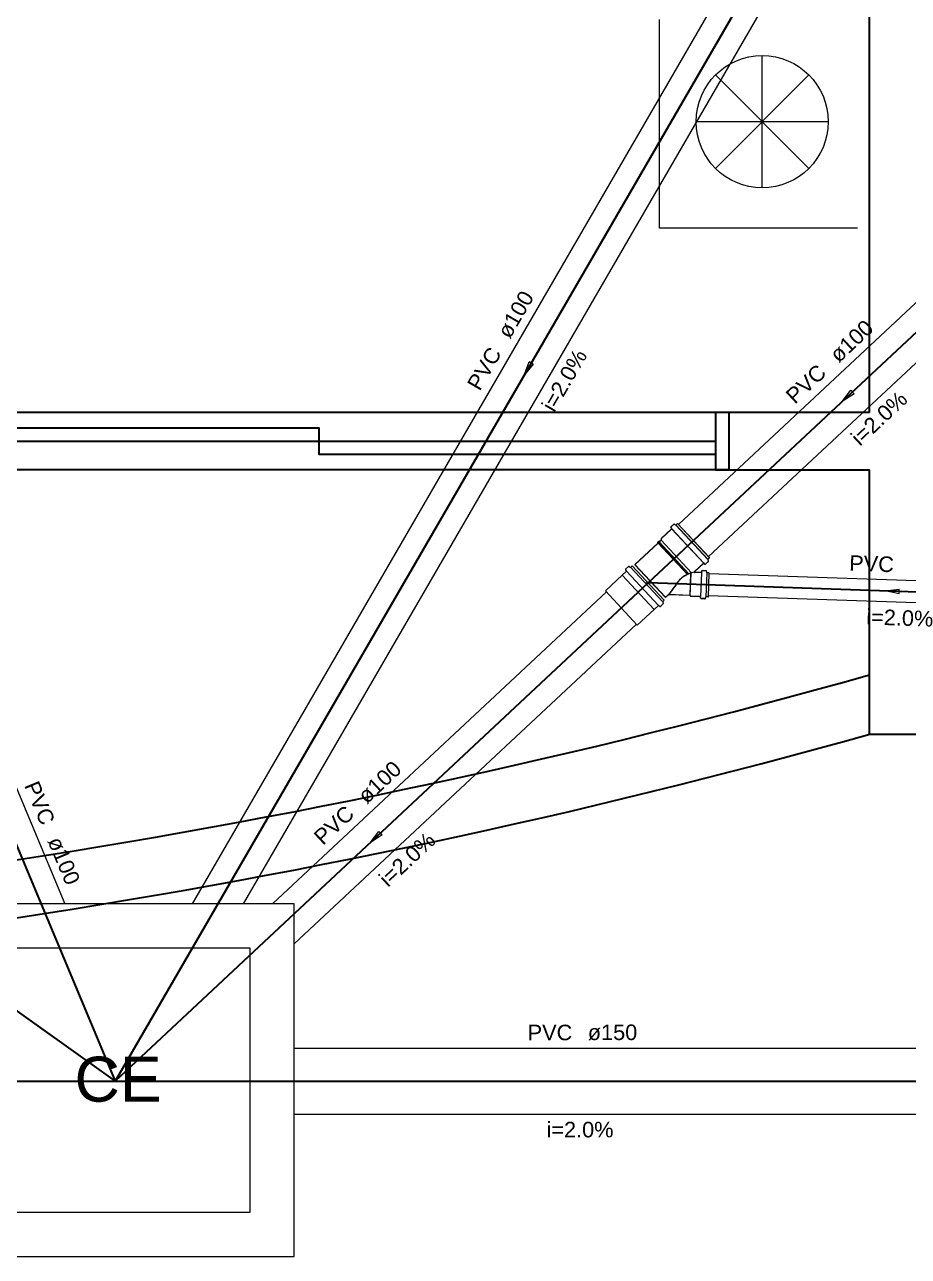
# Model space of a CAD drawing. Header units: inches. Extents: x -27 to 114, y -35 to 60.
# Drawn here: x 79.073 to 81.08, y -32.147 to -29.35 of the extents above; entities that cross this region are included whole.
import ezdxf

# ---------------------------------------------------------------- set-up
doc = ezdxf.new("R2010")
doc.units = ezdxf.units.IN
doc.header["$LTSCALE"] = 10
doc.header["$MEASUREMENT"] = 0
doc.linetypes.add('Dashed', pattern=[0.75, 0.5, -0.25])
for name, color, linetype, lineweight in [('Simbolos', 160, 'Continuous', 20), ('Simbolos_int', 5, 'Continuous', 5), ('TQ-Sentido tubo', 8, 'Continuous', 20), ('TQ-Seção tubo', 160, 'Continuous', 20), ('TQ-Textos tubo', 7, 'Continuous', 20), ('TQ-Tubos', 6, 'Continuous', 30), ('TQ-Tubos detalhe', 6, 'Continuous', 30), ('xeixo', 3, 'Continuous', 20), ('xjanela-porta', 253, 'Continuous', 30), ('xmoveis', 253, 'Continuous', 20), ('xparede', 7, 'Continuous', 30), ('xpiso', 4, 'Continuous', 30), ('xprojecao', 4, 'Continuous', 30)]:
    doc.layers.add(name, color=color, linetype=linetype, lineweight=lineweight)
doc.styles.add('Arial', font='arial.ttf')

# ---------------------------------------------------------------- blocks, each defined once
blk = doc.blocks.new('_Closed')
at = {"color": 0, "linetype": 'ByBlock', "lineweight": -2}
for p, q in [((-1, 0.166667), (0, 0)), ((-1, 0.166667), (-1, -0.166667)), ((0, 0), (-1, -0.166667)), ((0, 0), (-1, 0))]:
    blk.add_line(p, q, dxfattribs=at)

msp = doc.modelspace()

# ---------------------------------------------------------------- linework, layer by layer
at = {"layer": 'Simbolos'}
for p, q in [((80.5418, -30.4955), (80.5184, -30.5173)), ((80.5418, -30.4958), (80.5184, -30.5177)), ((80.5403, -30.4921), (80.5419, -30.494)), ((80.5403, -30.4924), (80.5418, -30.4944)), ((80.5471, -30.4843), (80.5404, -30.4906)), ((80.5471, -30.4847), (80.5404, -30.491)), ((80.5484, -30.4842), (80.551, -30.4859)), ((80.5484, -30.4845), (80.551, -30.4862)), ((80.5555, -30.4827), (80.5522, -30.4857)), ((80.5555, -30.483), (80.5522, -30.4861)), ((80.5555, -30.4827), (80.6282, -30.5605)), ((80.5555, -30.483), (80.6282, -30.5608)), ((80.5115, -30.5272), (80.4589, -30.5763)), ((80.5115, -30.5275), (80.4589, -30.5767)), ((80.5127, -30.524), (80.5105, -30.5261)), ((80.5127, -30.5244), (80.5105, -30.5264)), ((80.5115, -30.5272), (80.5105, -30.5261)), ((80.5115, -30.5275), (80.5105, -30.5264)), ((80.5139, -30.5249), (80.5127, -30.524)), ((80.5139, -30.5253), (80.5127, -30.5244)), ((80.5185, -30.5207), (80.5139, -30.5249)), ((80.5185, -30.521), (80.5139, -30.5253)), ((80.5184, -30.5173), (80.5185, -30.5207)), ((80.5184, -30.5177), (80.5185, -30.521)), ((80.6282, -30.5605), (80.6249, -30.5636)), ((80.6282, -30.5608), (80.6249, -30.5639)), ((80.4391, -30.5917), (80.4302, -30.6001)), ((80.4445, -30.5806), (80.4377, -30.5869)), ((80.4377, -30.5883), (80.4392, -30.5903)), ((80.4457, -30.5805), (80.4483, -30.5821)), ((80.4528, -30.5789), (80.4495, -30.582)), ((80.4528, -30.5789), (80.5255, -30.6568)), ((80.6145, -30.5733), (80.5944, -30.5921)), ((80.6145, -30.5736), (80.5944, -30.5924)), ((80.6104, -30.5908), (80.6099, -30.5933)), ((80.6104, -30.5912), (80.6099, -30.5936)), ((80.6201, -30.5903), (80.6115, -30.5898)), ((80.6201, -30.5906), (80.6115, -30.5902)), ((80.6178, -30.575), (80.6159, -30.5733)), ((80.6178, -30.5753), (80.6159, -30.5737)), ((80.626, -30.5687), (80.6192, -30.575)), ((80.626, -30.5691), (80.6192, -30.5754)), ((80.621, -30.5908), (80.6218, -30.5939)), ((80.621, -30.5912), (80.6218, -30.5942)), ((80.6262, -30.5675), (80.6247, -30.5648)), ((80.6262, -30.5678), (80.6247, -30.5651)), ((80.4302, -30.6004), (80.392, -30.6361)), ((80.4302, -30.6001), (80.4302, -30.6004)), ((80.609, -30.5941), (80.5952, -30.5937)), ((80.609, -30.5945), (80.5952, -30.594)), ((80.627, -30.5948), (80.6228, -30.5946)), ((80.627, -30.5951), (80.6228, -30.595)), ((80.627, -30.5948), (80.6252, -30.6495)), ((80.627, -30.5951), (80.6252, -30.6499)), ((80.5348, -30.6443), (80.5282, -30.6505)), ((80.5348, -30.6447), (80.5282, -30.6508)), ((80.5837, -30.6462), (80.5348, -30.6443)), ((80.5837, -30.6465), (80.5348, -30.6447)), ((80.5856, -30.6482), (80.5837, -30.6462)), ((80.5856, -30.6485), (80.5837, -30.6465)), ((80.5118, -30.6696), (80.5029, -30.6779)), ((80.5151, -30.6713), (80.5132, -30.6696)), ((80.5233, -30.665), (80.5166, -30.6713)), ((80.5235, -30.6638), (80.522, -30.6611)), ((80.5255, -30.6568), (80.5222, -30.6598)), ((80.6072, -30.6489), (80.5856, -30.6482)), ((80.6072, -30.6493), (80.5856, -30.6485)), ((80.6081, -30.6525), (80.608, -30.6498)), ((80.6081, -30.6528), (80.608, -30.6502)), ((80.618, -30.6535), (80.6093, -30.6534)), ((80.618, -30.6539), (80.6093, -30.6538)), ((80.6189, -30.653), (80.6199, -30.6501)), ((80.6189, -30.6534), (80.6199, -30.6504)), ((80.6252, -30.6495), (80.6209, -30.6494)), ((80.6252, -30.6499), (80.6209, -30.6497)), ((80.5025, -30.6779), (80.4643, -30.7136)), ((80.5029, -30.6779), (80.5025, -30.6779))]:
    msp.add_line(p, q, dxfattribs=at)
at = {"layer": 'Simbolos', "linetype": 'Continuous'}
msp.add_lwpolyline([(78.885, -32.1468), (79.685, -32.1468), (79.685, -31.3468), (78.885, -31.3468), (78.885, -32.1468)], close=True, dxfattribs=at)
at = {"layer": 'Simbolos'}
for centre, radius, start, end in [((80.5411, -30.4914), 0.001, 133.053, 218.053), ((80.5411, -30.4917), 0.001, 133.053, 218.053), ((80.5411, -30.4947), 0.001, 313.053, 38.0527), ((80.5411, -30.4951), 0.001, 313.053, 38.0527), ((80.5478, -30.4851), 0.001, 58.0527, 133.053), ((80.5478, -30.4854), 0.001, 58.0527, 133.053), ((80.5515, -30.485), 0.001, 238.053, 313.053), ((80.5515, -30.4854), 0.001, 238.053, 313.053), ((80.6256, -30.5643), 0.001, 133.053, 208.053), ((80.6256, -30.5646), 0.001, 133.053, 208.053), ((80.4384, -30.5876), 0.001, 133.053, 218.053), ((80.4384, -30.591), 0.001, 313.053, 38.0527), ((80.4451, -30.5813), 0.001, 58.0527, 133.053), ((80.4489, -30.5813), 0.001, 238.053, 313.053), ((80.5951, -30.5928), 0.001, 133.053, 268.053), ((80.6114, -30.5909), 0.001, 88.0527, 173.053), ((80.6114, -30.5912), 0.001, 88.0527, 173.053), ((80.6152, -30.574), 0.001, 48.0527, 133.053), ((80.6152, -30.5744), 0.001, 48.0527, 133.053), ((80.6185, -30.5743), 0.001, 228.053, 313.053), ((80.6185, -30.5747), 0.001, 228.053, 313.053), ((80.6201, -30.5913), 0.001, 13.0527, 88.0527), ((80.6201, -30.591), 0.001, 13.0527, 88.0527), ((80.6253, -30.568), 0.001, 313.053, 28.0527), ((80.6253, -30.5683), 0.001, 313.053, 28.0527), ((80.6086, -30.6582), 0.0674, 126.607, 150.92), ((80.6086, -30.6585), 0.0674, 126.607, 150.92), ((80.6108, -30.6678), 0.0765, 102.56, 123.602), ((80.6108, -30.6681), 0.0765, 102.56, 123.602), ((80.5951, -30.5931), 0.001, 133.053, 268.053), ((80.6091, -30.5931), 0.001, 268.053, 353.053), ((80.6091, -30.5934), 0.001, 268.053, 353.053), ((80.6227, -30.5937), 0.001, 193.053, 268.053), ((80.6227, -30.5941), 0.001, 193.053, 268.053), ((80.5355, -30.6451), 0.001, 77.3209, 133.053), ((80.5355, -30.6454), 0.001, 77.3209, 133.053), ((80.8924, -30.896), 0.4367, 141.696, 144.784), ((80.8924, -30.8963), 0.4367, 141.696, 144.784), ((80.5125, -30.6703), 0.001, 48.0527, 133.053), ((80.5159, -30.6706), 0.001, 228.053, 313.053), ((80.5229, -30.6606), 0.001, 133.053, 208.053), ((80.5226, -30.6643), 0.001, 313.053, 28.0527), ((80.6071, -30.65), 0.001, 3.0527, 88.0527), ((80.6071, -30.6503), 0.001, 3.0527, 88.0527), ((80.6093, -30.6524), 0.001, 183.053, 268.053), ((80.6093, -30.6527), 0.001, 183.053, 268.053), ((80.618, -30.6528), 0.001, 268.053, 343.053), ((80.618, -30.6532), 0.001, 268.053, 343.053), ((80.6207, -30.6503), 0.001, 88.0527, 163.053), ((80.6207, -30.6506), 0.001, 88.0527, 163.053)]:
    msp.add_arc(centre, radius, start, end, dxfattribs=at)
at = {"layer": 'Simbolos_int'}
for p, q in [((80.5423, -30.4953), (80.615, -30.5731)), ((80.5424, -30.495), (80.6151, -30.5728)), ((80.5517, -30.4862), (80.6244, -30.5641)), ((80.5517, -30.4866), (80.6244, -30.5644)), ((80.5781, -30.5984), (80.5115, -30.5272)), ((80.5781, -30.5988), (80.5115, -30.5275)), ((80.5813, -30.5971), (80.5139, -30.5249)), ((80.5813, -30.5975), (80.5139, -30.5253)), ((80.5876, -30.5947), (80.5185, -30.5207)), ((80.5876, -30.595), (80.5185, -30.521)), ((80.4397, -30.5912), (80.5124, -30.669)), ((80.449, -30.5825), (80.5217, -30.6603)), ((80.4589, -30.5763), (80.5282, -30.6505)), ((80.4589, -30.5767), (80.5282, -30.6508)), ((80.4302, -30.6004), (80.5025, -30.6779)), ((80.503, -30.6183), (80.4814, -30.6176)), ((80.4956, -30.6119), (80.4824, -30.6242)), ((80.5855, -30.5956), (80.5837, -30.6462)), ((80.5854, -30.596), (80.5837, -30.6465)), ((80.6099, -30.5947), (80.608, -30.6491)), ((80.6099, -30.5944), (80.6081, -30.6488)), ((80.6219, -30.5948), (80.6201, -30.6492)), ((80.6219, -30.5951), (80.6201, -30.6495)), ((80.392, -30.6361), (80.4643, -30.7136))]:
    msp.add_line(p, q, dxfattribs=at)
at = {"layer": 'Simbolos_int', "linetype": 'Dashed'}
msp.add_lwpolyline([(78.985, -32.0468), (79.585, -32.0468), (79.585, -31.4468), (78.985, -31.4468), (78.985, -32.0468)], close=True, dxfattribs=at)
at = {"layer": 'TQ-Sentido tubo'}
for points in [[(80.2232, -30.1185), (80.2427, -30.0848)], [(80.953, -30.1845), (80.9814, -30.158)], [(81.0591, -30.6372), (81.098, -30.6385)], [(79.881, -31.186), (79.9094, -31.1595)]]:
    msp.add_lwpolyline(points, dxfattribs=at)
at = {"layer": 'TQ-Seção tubo'}
for p, q in [((81.0568, -28.5804), (79.4535, -31.3468)), ((81.1433, -28.6306), (79.5691, -31.3468)), ((81.283, -29.8078), (80.5579, -30.4852)), ((81.3513, -29.8808), (80.6262, -30.5583)), ((81.5951, -30.6304), (80.627, -30.5975)), ((80.394, -30.6383), (79.6356, -31.3468)), ((81.5933, -30.6803), (80.6253, -30.6475)), ((80.4623, -30.7114), (79.685, -31.4375)), ((78.9092, -30.7374), (79.164, -31.3468)), ((79.685, -31.6743), (86.0527, -31.6743)), ((79.685, -31.8243), (86.0527, -31.8243))]:
    msp.add_line(p, q, dxfattribs=at)
at = {"layer": 'TQ-Tubos'}
for p, q in [((73.161, -31.7493), (79.278, -31.7493)), ((79.278, -31.7493), (86.1027, -31.7493))]:
    msp.add_line(p, q, dxfattribs=at)
at = {"layer": 'TQ-Tubos detalhe'}
for p, q in [((81.172, -28.4813), (79.278, -31.7493)), ((81.422, -29.7463), (80.4892, -30.6178)), ((77.082, -30.1813), (79.278, -31.7493)), ((80.4892, -30.6178), (79.278, -31.7493)), ((81.6362, -30.6568), (80.4892, -30.6178)), ((78.8302, -30.6779), (79.278, -31.7493))]:
    msp.add_line(p, q, dxfattribs=at)
at = {"layer": 'xeixo'}
for p, q in [((81.172, -28.4813), (79.278, -31.7493)), ((78.062, -28.8403), (79.278, -31.7493)), ((81.422, -29.7463), (79.278, -31.7493)), ((77.082, -30.1813), (79.278, -31.7493)), ((80.489, -30.6178), (82.109, -30.6728)), ((76.9518, -31.7493), (79.278, -31.7493)), ((79.278, -31.7493), (82.4035, -31.7493))]:
    msp.add_line(p, q, dxfattribs=at)
at = {"layer": 'xjanela-porta'}
for p, q in [((80.642, -30.2313), (78.842, -30.2313)), ((80.642, -30.3613), (78.842, -30.3613))]:
    msp.add_line(p, q, dxfattribs=at)
msp.add_lwpolyline([(80.672, -30.2313), (80.642, -30.2313), (80.642, -30.3613), (80.672, -30.3613)], dxfattribs=at)
for points in [[(78.842, -30.2963), (79.742, -30.2963), (79.742, -30.2663), (78.842, -30.2663), (78.842, -30.2963), (78.842, -30.2963)], [(79.742, -30.2963), (80.642, -30.2963), (80.642, -30.3263), (79.742, -30.3263), (79.742, -30.2963), (79.742, -30.2963)]]:
    msp.add_lwpolyline(points, close=True, dxfattribs=at)
at = {"layer": 'xmoveis'}
for p, q in [((80.5145, -29.8123), (80.5145, -29.3388)), ((80.748, -29.7208), (80.748, -29.4208)), ((80.854, -29.6768), (80.642, -29.4648)), ((80.854, -29.4648), (80.642, -29.6768)), ((80.898, -29.5708), (80.598, -29.5708)), ((80.9645, -29.8123), (80.5145, -29.8123))]:
    msp.add_line(p, q, dxfattribs=at)
msp.add_circle((80.748, -29.5708), 0.15, dxfattribs=at)
at = {"layer": 'xparede'}
for p, q in [((80.992, -30.2313), (80.992, -27.1423)), ((80.992, -30.2313), (80.992, -27.1423)), ((80.992, -30.2313), (80.672, -30.2313)), ((80.672, -30.2313), (80.672, -30.3613)), ((80.672, -30.3613), (80.992, -30.3613)), ((80.992, -30.9613), (80.992, -30.3613)), ((80.992, -30.9613), (80.992, -30.3613)), ((80.992, -30.9613), (81.267, -30.9613))]:
    msp.add_line(p, q, dxfattribs=at)
at = {"layer": 'xpiso'}
msp.add_line((80.672, -30.3613), (78.812, -30.3613), dxfattribs=at)
at = {"layer": 'xprojecao'}
for radius, start, end in [(16.0842, 271.175, 285.765), (16.2142, 271.166, 285.636)]:
    msp.add_arc((76.622, -15.3473), radius, start, end, dxfattribs=at)

# ---------------------------------------------------------------- block references
at = {"layer": 'TQ-Sentido tubo'}
for p, xscale, yscale, zscale, rotation in [((80.2073, -30.1459), 0.03170202377217211, 0.03170202377217211, 0.03170202377217211, 239.9129382458282), ((80.9298, -30.2062), 0.03170202377216999, 0.03170202377216999, 0.03170202377216999, 223.0487942233487), ((81.0274, -30.6361), 0.03170202377216881, 0.03170202377216881, 0.03170202377216881, 178.0523287202861), ((79.8578, -31.2077), 0.03170202377216999, 0.03170202377216999, 0.03170202377216999, 223.0487942233487)]:
    msp.add_blockref('_Closed', p, dxfattribs=dict(at, xscale=xscale, yscale=yscale, zscale=zscale, rotation=rotation))

# ---------------------------------------------------------------- texts
at = {"layer": 'Simbolos', "insert": (79.186, -31.7971), "char_height": 0.10214, "width": 0.218937, "attachment_point": 7, "line_spacing_factor": 0.798, "style": 'Arial'}
msp.add_mtext('CE', dxfattribs=at)
at = {"layer": 'TQ-Textos tubo', "char_height": 0.0353, "line_spacing_factor": 0.798, "style": 'Arial'}
for s, insert, width, attachment_point, rotation in [('ø100', (80.1755, -30.0662), 0.12583, 7, 59.9052), ('ø100', (80.9223, -30.1206), 0.12583, 7, 43.0527), ('PVC', (80.1577, -30.0967), 0.113705, 9, 59.9052), ('i=2.0%', (80.3142, -30.167), 0.170558, 8, 59.9052), ('PVC', (80.8966, -30.1448), 0.113705, 9, 43.0527), ('i=2.0%', (81.0258, -30.2573), 0.170558, 8, 43.0527), ('PVC', (81.0464, -30.5942), 0.113705, 9, 358.0555), ('i=2.0%', (81.0599, -30.7152), 0.170558, 8, 358.0555), ('ø100', (79.8503, -31.1221), 0.12583, 7, 43.0527), ('PVC', (79.1098, -31.1713), 0.113705, 9, 292.6856), ('PVC', (79.8246, -31.1463), 0.113705, 9, 43.0527), ('ø100', (79.1233, -31.2038), 0.12583, 7, 292.6856), ('i=2.0%', (79.9538, -31.2588), 0.170558, 8, 43.0527)]:
    msp.add_mtext(s, dxfattribs=dict(at, insert=insert, width=width, attachment_point=attachment_point, rotation=rotation))
for s, insert, width, attachment_point in [('PVC', (80.3166, -31.6567), 0.113705, 9), ('ø150', (80.3518, -31.6567), 0.12583, 7), ('i=2.0%', (80.3341, -31.8772), 0.170558, 8)]:
    msp.add_mtext(s, dxfattribs=dict(at, insert=insert, width=width, attachment_point=attachment_point))

doc.saveas('drawing.dxf')
